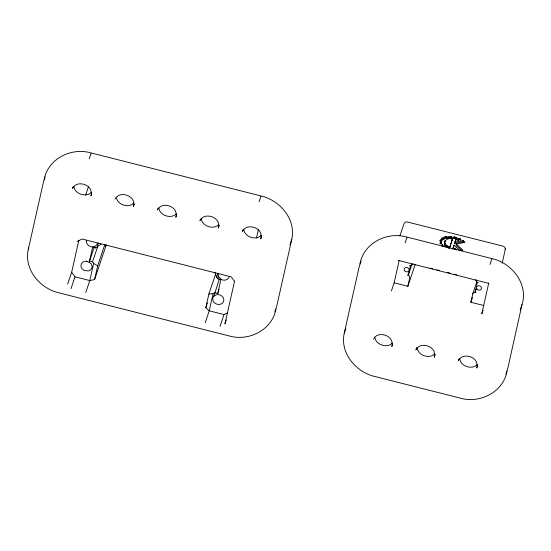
<?xml version="1.0" encoding="UTF-8"?>
<svg xmlns="http://www.w3.org/2000/svg" width="551" height="551" viewBox="0 0 551 551"><rect width="100%" height="100%" fill="white"/><g stroke="black" fill="none" stroke-linecap="round" stroke-linejoin="round"><path stroke-width="0.83" d="M452.495 238.907L449.458 248.336L452.495 238.907C445.256 236.861 441.131 244.472 449.382 247.006L449.113 248.198C446.723 247.303 442.825 244.513 444.96 241.682M502.237 263.061L505.288 249.252M505.308 248.983L504.757 247.22L503.215 246.187L406.7 221.826L405.247 222.205L404.131 223.369L399.895 235.856M218.265 273.875L218.458 276.437L221.288 279.495A5.655 4.869 18.6 0 0 229.223 276.65M505.26 249.624L505.329 248.632M449.086 236.613L449.299 236.971L447.164 237.13L445.986 236.551L445.718 237.743L446.895 238.321L449.031 238.156L449.086 236.613L450.773 236.331L451.489 236.703L451.31 238.246L453.659 238.583L453.962 237.061L454.644 236.889L456.407 237.674L455.98 239.162L458.184 239.954L459.3 239.699L459.568 238.514L460.677 239.051L460.836 239.533L457.406 240.264L455.725 239.609L454.616 243.439L462.84 241.765L463.811 242.626M453.659 238.583L453.962 237.061M45.203 176.926L43.371 182.388L28.273 249.472C23.748 269.384 40.099 288.621 58.985 292.85L228.823 335.848C248.487 341.785 272.29 330.09 275.968 309.021M274.839 311.894L276.678 306.439L291.768 239.354C296.3 219.436 279.942 200.206 261.057 195.97L91.218 152.971C71.561 147.041 47.751 158.729 44.073 179.805M361.091 261.084L359.252 266.539L344.265 333.148C339.74 353.06 356.091 372.297 374.976 376.533L459.892 398.029C479.549 403.959 503.352 392.271 507.03 371.195M227.529 312.754L224.023 314.559L209.228 310.812L205.805 307.727L208.87 294.096L213.099 293.614L214.732 292.774L217.748 293.538L220.875 279.632L217.859 278.875L218.416 276.23M445.986 236.551L444.933 236.778L445.001 238.735L441.351 239.499M359.961 263.957C363.639 242.881 387.443 231.193 407.099 237.123L492.015 258.626C511.803 262.923 528.664 284.096 522.017 304.586L507.74 368.612L505.901 374.074M67.683 284.089L71.678 272.215L78.862 240.312M101.047 244.045L95.674 247.936L92.664 247.179L89.531 261.078L92.547 261.835L93.649 263.371L89.779 280.569L85.784 292.443M97.313 247.096L98.236 242.977M71.678 272.215L74.984 276.822L89.779 280.569L94.579 279.564L97.644 265.933L104.938 244.272M105.647 246.669L106.012 245.071M213.099 293.614L209.228 310.812L205.234 322.686M217.859 278.875L216.757 277.339L217.686 273.213M234.574 281.086L224.939 323.905L226.268 319.945M256.497 238.011L258.488 229.154M391.389 291.018L394.144 282.828L399.22 260.265M394.144 282.828L407.843 286.3L409.717 277.973A2.831 2.438 18.6 0 0 407.513 274.901L408.332 275.107L410.474 265.596L409.655 265.382A2.831 2.438 18.6 0 0 412.926 263.702M440.008 241.193L440.277 240.002L441.633 240.064L442.446 239.038L441.62 238.314L445.263 237.543M441.358 242.468L440.221 242.709L439.953 243.893L441.089 243.659L441.358 242.468L441.261 241.221L440.07 240.649L440.277 240.002M441.007 239.871L440.738 241.062L441.365 241.255L442.446 239.038M440.449 243.597L440.71 242.412M441.365 241.255L441.633 240.064M442.033 239.031L442.301 237.839M442.887 239.086L443.156 237.901M443.403 239.375L443.672 238.19M442.887 245.043L442.322 245.126L442.06 246.311L442.618 246.235L442.887 245.043L440.221 242.709M444.664 237.97L444.933 236.778M444.299 243.315L444.733 241.269M444.313 243.618L444.581 242.426M444.595 242.185L444.864 241.001M444.368 243.921L444.636 242.736M444.76 241.93L445.029 240.739M444.464 244.231L444.726 243.046M444.588 244.541L444.857 243.356M444.753 244.858L445.022 243.666M444.953 245.167L445.222 243.976M446.572 237.977L446.84 236.785M445.187 245.477L445.449 244.286M446.895 238.321L447.164 237.13M445.449 245.787L445.718 244.596M445.752 246.083L446.014 244.899M446.076 246.387L446.344 245.195M446.434 246.676L446.703 245.484M446.827 246.951L447.088 245.767M449.031 238.156L449.506 236.276M447.233 247.227L447.502 246.035M447.674 247.489L447.942 246.297M448.135 247.736L448.404 246.545M451.221 237.894L450.504 237.515L450.773 236.331M448.61 247.971L448.879 246.786M451.31 238.246L451.489 236.703M453.693 238.252L454.375 238.073L454.644 236.889M452.764 249.286L453.983 245.099L460.037 250.629L462.799 250.037L456.29 244.086L456.021 245.278L461.938 250.684M453.983 245.099L452.998 248.535M455.98 239.162L455.932 237.205M455.725 239.609L454.616 243.439M454.589 249.513L454.857 248.329L453.032 248.095M458.184 239.954L458.446 238.762L459.568 238.514M460.409 240.243L460.677 239.051M462.84 241.765L463.109 240.573L454.885 242.254M483.744 305.516L470.85 302.251L472.724 293.924L476.835 281.719M472.724 293.924A2.831 2.438 18.6 0 1 476.002 292.244L475.182 292.03L477.318 282.518L478.144 282.725A2.831 2.438 18.6 0 1 475.94 279.653M213.871 296.197L219.381 278.958M28.273 249.472L28.797 247.916M73.069 186.837L72.546 188.401L73.834 186.452L75.824 184.881C80.191 182.381 88.139 184.289 90.688 189.737L91.459 193.559L91.487 193.194L90.901 195.798L91.686 193.456M89.214 158.791L91.053 153.336M85.653 194.992L88.36 186.961M70.989 288.696L74.984 276.822M94.118 247.461L89.531 261.078L89.551 262.324M92.547 261.835L97.741 246.4M94.579 279.564L106.15 245.167M134.148 204.207L133.363 206.549L133.948 203.946L133.927 204.311L133.156 200.488C130.601 195.04 122.653 193.132 118.293 195.633L116.302 197.203L115.007 199.145M157.999 208.34L157.469 209.897L158.764 207.954L160.754 206.384C165.121 203.884 173.069 205.792 175.617 211.24L176.389 215.055L176.416 214.697L175.824 217.301L176.616 214.959M200.461 219.091L199.937 220.648L201.225 218.706L203.216 217.135C207.582 214.635 215.531 216.543 218.086 221.991L218.857 225.807L218.878 225.449L218.292 228.052L219.078 225.71M208.87 294.096L215.62 274.04M205.805 307.727L207.424 302.912M217.748 293.538L219.098 289.53M242.922 229.843L242.399 231.399L243.694 229.45L245.684 227.887C250.044 225.387 257.999 227.294 260.547 232.742L261.319 236.558L261.339 236.193L260.754 238.803L261.539 236.462M259.073 201.797L260.905 196.335M220.028 326.433L224.023 314.559M289.929 244.809L291.768 239.354M344.265 333.148L345.842 328.472M405.102 242.95L406.934 237.488M408.332 275.107L412.01 264.191M407.843 286.3L415.234 264.328M392.587 344.223L391.795 346.558L392.381 343.955L392.36 344.32L391.589 340.497C389.04 335.049 381.092 333.148 376.726 335.649L374.735 337.212L373.44 339.161M416.694 347.571L415.909 349.913L417.197 347.963L419.187 346.4C423.554 343.893 431.502 345.801 434.05 351.249L434.822 355.071L434.849 354.706L434.264 357.31L435.049 354.968M470.85 302.251L472.496 297.368M475.182 292.03L476.229 288.91M490.025 264.446L491.864 258.991M458.893 359.1L458.37 360.664L459.658 358.715L461.655 357.144C466.015 354.644 473.963 356.552 476.519 362L477.29 365.823L477.311 365.458L476.725 368.061L477.51 365.719M483.048 310.185L481.794 313.912L488.751 282.987L488.964 283.441L398.153 260.341M520.185 310.048L522.017 304.586M97.444 243.287C96.907 245.553 94.586 246.91 92.354 246.855A5.655 4.869 18.6 0 1 86.486 240.511M442.322 245.126L442.15 245.539L442.914 246.221L444.264 246.269L445.415 247.02M456.407 237.674L458.446 238.762M91.445 192.285L89.455 193.856C85.088 196.356 77.14 194.448 74.592 189L73.882 186.555M133.914 203.037L131.916 204.6C127.556 207.107 119.608 205.199 117.053 199.751L116.351 197.306M176.375 213.788L174.385 215.351C170.018 217.852 162.07 215.951 159.521 210.503L158.812 208.051M218.837 224.539L216.846 226.103C212.479 228.603 204.531 226.702 201.983 221.254L201.28 218.802M261.305 235.291L259.307 236.854C254.948 239.354 247 237.453 244.444 231.999L243.742 229.553M392.346 343.046L390.349 344.616C385.989 347.116 378.041 345.208 375.486 339.76L374.783 337.315M434.808 353.797L432.817 355.367C428.451 357.868 420.503 355.96 417.954 350.512L417.245 348.067M477.269 364.548L475.279 366.119C470.912 368.619 462.964 366.711 460.416 361.263L459.713 358.818M448.817 237.798L450.504 237.515M77.112 241.565L82.092 239.003L231.262 276.877L234.74 281.726L234.554 281.423M456.29 244.086L465.044 242.302L463.109 240.573M86.121 261.208L84.696 261.353A5.655 4.869 18.6 0 0 81.879 268.551L84.055 270.403L88.318 270.975A5.655 4.869 18.6 0 0 92.079 266.271L91.135 263.777L87.685 261.45M451.276 240.009L452.226 240.098M86.39 261.243L87.575 261.408M451.579 237.061L453.928 237.398M454.375 238.073L455.663 238.397M430.159 268.103L432.645 268.736M436.791 269.783L439.278 270.41M447.57 272.511L450.057 273.144M454.203 274.191L456.689 274.818M441.592 239.981L442.178 240.229M93.649 263.371L97.644 265.933M444.567 238.411L445.001 238.735M454.857 248.329L456.724 249.968M94.435 246.476L95.674 247.936M214.725 272.16L216.757 277.339M214.07 295.949L213.265 296.955A5.655 4.869 18.6 0 0 217.211 304.283A5.655 4.869 18.6 0 0 223.851 299.634A5.655 4.869 18.6 0 0 216.467 294.709L214.07 295.949M404.579 270.727A2.548 2.19 18.6 0 0 408.918 270.816A2.548 2.19 18.6 0 0 406.493 267.428A2.548 2.19 18.6 0 0 404.579 270.727M476.904 289.041A2.548 2.19 18.6 0 0 481.243 289.123A2.548 2.19 18.6 0 0 478.819 285.742A2.548 2.19 18.6 0 0 476.904 289.041"/></g></svg>
